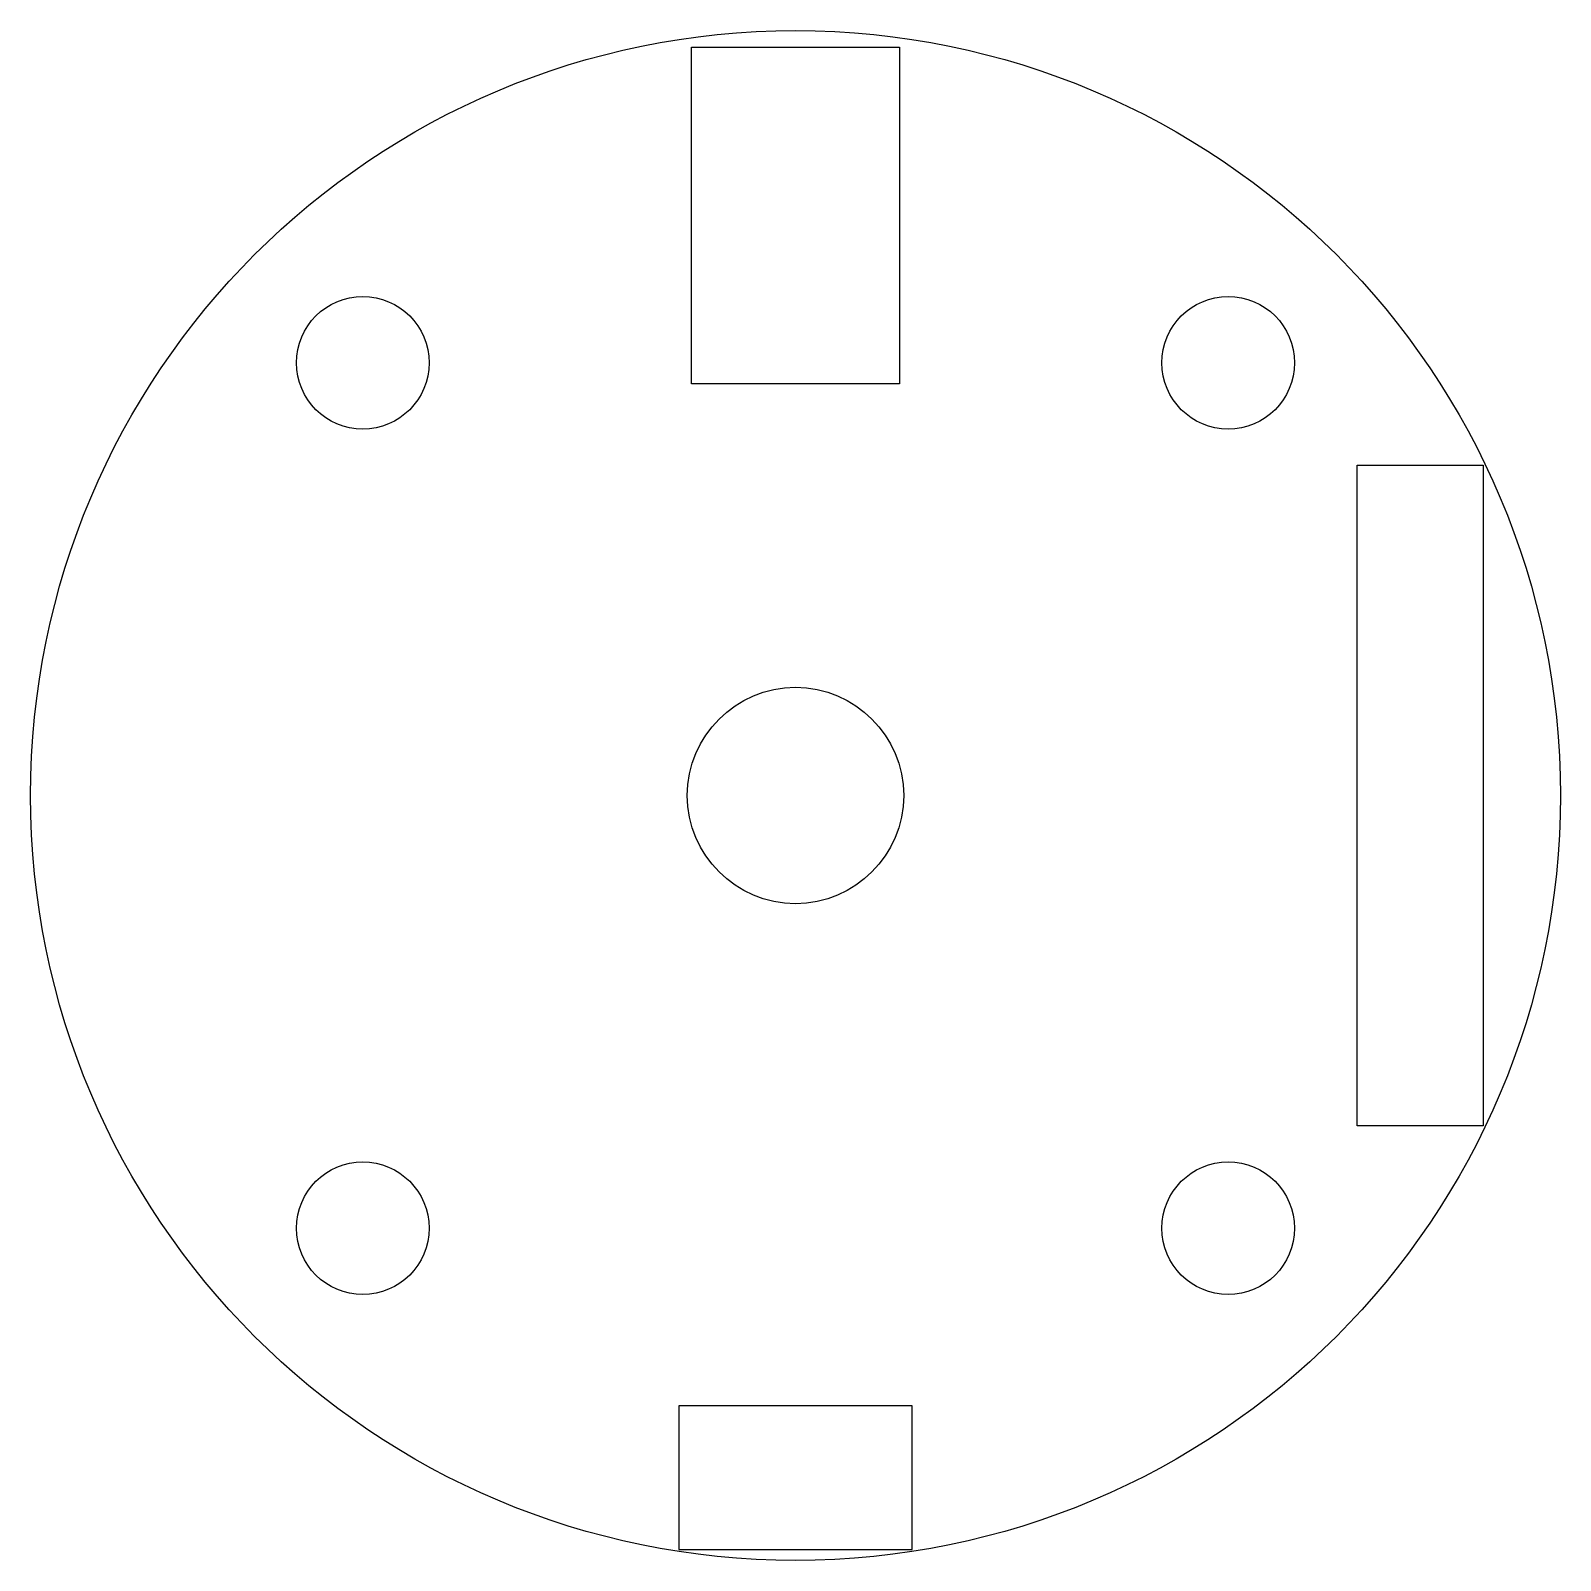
# Model space of a CAD drawing. Header units: millimetres. Extents: x -30 to 30, y -30 to 30.
import ezdxf

# ---------------------------------------------------------------- set-up
doc = ezdxf.new("R2010")
doc.units = ezdxf.units.MM
doc.layers.get('0').update_dxf_attribs({"linetype": 'CONTINUOUS'})

msp = doc.modelspace()

# ---------------------------------------------------------------- linework, layer by layer
for points in [[(-4.077, 29.354), (4.076, 29.354), (4.076, 16.146), (-4.077, 16.146)], [(22.023, 12.954), (26.976, 12.954), (26.976, -12.954), (22.023, -12.954)], [(4.58, -23.933), (-4.58, -23.933), (-4.58, -29.568), (4.58, -29.568)]]:
    msp.add_lwpolyline(points, close=True)
for centre, radius in [((0, 0), 30), ((-16.971, 16.971), 2.6), ((16.971, 16.971), 2.6), ((0, 0), 4.243), ((-16.971, -16.971), 2.6), ((16.971, -16.971), 2.6)]:
    msp.add_circle(centre, radius)

doc.saveas('drawing.dxf')
